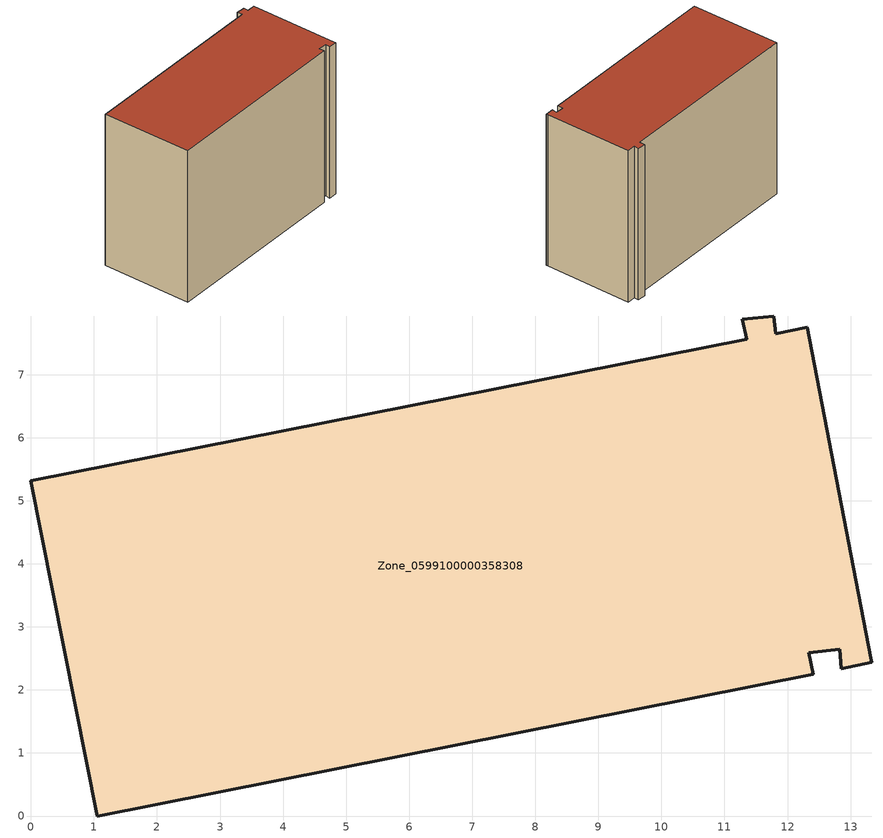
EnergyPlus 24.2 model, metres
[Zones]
Zone_0599100000358308
 floor ground (C_G): 13.32,2.51 13.33,2.44 12.86,2.34 12.82,2.64 12.34,2.59 12.4,2.25 1.05,0 0,5.32 11.35,7.56 11.28,7.88 11.78,7.93 11.81,7.65 12.32,7.75 z0
 wall outside (C_F): 1.05,0 12.4,2.25 12.34,2.59 12.82,2.64 12.86,2.34 13.33,2.44 13.32,2.51 12.32,7.75 11.81,7.65 11.78,7.93 11.28,7.88 11.35,7.56 0,5.32 1.05,0 z0:9.56
 roof outside (C_R): 13.33,2.44 13.32,2.51 12.32,7.75 11.81,7.65 11.78,7.93 11.28,7.88 11.35,7.56 0,5.32 1.05,0 12.4,2.25 12.34,2.59 12.82,2.64 12.86,2.34 z9.56
[BUILDING]
Pand.0599100000358308: North Axis=0; Terrain=City; Loads Convergence Tolerance Value=0.04; Temperature Convergence Tolerance Value=0.4; Solar Distribution=FullExterior; Maximum Number of Warmup Days=25; Minimum Number of Warmup Days=1
[Site:Location]
Rotterdam.The.Hague.AP_ZH_NLD Design_Conditions: Latitude=51.96; Longitude=4.45; Time Zone=1; Elevation=-4.5
[SITE:GROUNDTEMPERATURE:BUILDINGSURFACE]
18, 18, 18, 18, 18, 18, 18, 18, 18, 18, 18, 18
[MATERIAL] Thermal Absorptance=0.9; Solar Absorptance=0.7; Visible Absorptance=0.7
Name | Roughness | Thickness | Conductivity | Density | Specific Heat
G.TI.1992-2005 | MediumSmooth | 0.15 | 0.06 | 540 | 1210
F.TI.1992-2005 | Rough | 0.3 | 0.12 | 1920 | 840
R.TI.1992-2005 | MediumRough | 0.2 | 0.08 | 1500 | 1000
[CONSTRUCTION]
C_G: G.TI.1992-2005
C_F: F.TI.1992-2005
C_R: R.TI.1992-2005
[ZONE]
Zone_0599100000358308: Type=1; Multiplier=1; Ceiling Height=Autocalculate; Volume=Autocalculate; Floor Area=autocalculate; Part of Total Floor Area=Yes
[ZONEINFILTRATION:DESIGNFLOWRATE]
Infil_Zone_0599100000358308: Zone or ZoneList or Space or SpaceList=Zone_0599100000358308; Schedule=AlwaysOn; Design Flow Rate Calculation Method=Flow/Area; Flow Rate per Floor Area=0.0015; Constant Term Coefficient=1; Temperature Term Coefficient=0; Velocity Term Coefficient=0; Velocity Squared Term Coefficient=0
[HVACTEMPLATE:ZONE:IDEALLOADSAIRSYSTEM]
Zone_0599100000358308: Maximum Heating Supply Air Temperature=50; Minimum Cooling Supply Air Temperature=13; Maximum Heating Supply Air Humidity Ratio=0.0156; Minimum Cooling Supply Air Humidity Ratio=0.0077; Heating Limit=NoLimit; Cooling Limit=NoLimit; Dehumidification Control Type=ConstantSensibleHeatRatio; Cooling Sensible Heat Ratio=0.7; Dehumidification Setpoint=60; Humidification Control Type=None; Humidification Setpoint=30; Outdoor Air Method=None; Outdoor Air Flow Rate per Person=0.00944; Outdoor Air Flow Rate per Zone Floor Area=0; Outdoor Air Flow Rate per Zone=0; Demand Controlled Ventilation Type=None; Outdoor Air Economizer Type=NoEconomizer; Heat Recovery Type=None; Sensible Heat Recovery Effectiveness=0.7; Latent Heat Recovery Effectiveness=0.65
[ZONECONTROL:THERMOSTAT]
ThermostatControl_Zone_0599100000358308: Zone or ZoneList=Zone_0599100000358308; Control Type Schedule=DualSetpointControlType; Control 1=Thermostat_Zone_0599100000358308; Temperature Difference Between Cutout And Setpoint=0
[THERMOSTATSETPOINT:DUALSETPOINT]
Thermostat_Zone_0599100000358308: Heating Setpoint Temperature Schedule=HeatingSetpoint_Zone_0599100000358308; Cooling Setpoint Temperature Schedule=CoolingSetpoint_Zone_0599100000358308
[SCHEDULE:COMPACT]
HeatingSetpoint_Zone_0599100000358308: Through: 12/31, For: AllDays, Until: 24:00, 21
CoolingSetpoint_Zone_0599100000358308: Through: 12/31, For: AllDays, Until: 24:00, 24
DualSetpointControlType: Through: 12/31, For: AllDays, Until: 24:00, 4
AlwaysOn: Through: 12/31, For: AllDays, Until: 24:00, 1
